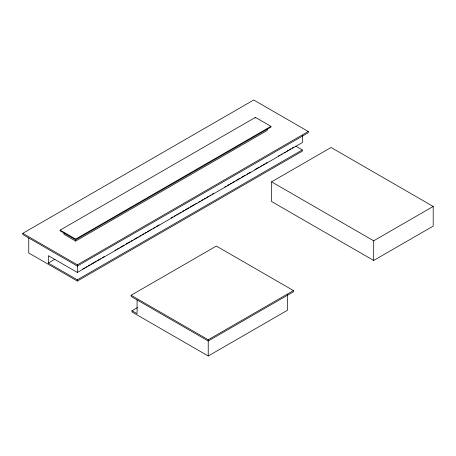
<?xml version="1.0" encoding="UTF-8"?>
<svg xmlns="http://www.w3.org/2000/svg" width="456" height="456" viewBox="0 0 456 456"><rect width="100%" height="100%" fill="white"/><g stroke="black" fill="none" stroke-linecap="round" stroke-linejoin="round"><path stroke-width="0.68" d="M22.8 233.335L253.73 100.006L308.279 131.499L308.279 132.73L77.349 266.053L22.8 234.561L22.8 233.335L77.349 264.828L308.279 131.499M60.141 230.126L255.411 117.391L270.938 126.352L270.938 127.093L75.667 239.827L60.141 230.861L60.141 230.126L75.667 239.092L270.938 126.352M63.971 232.925L63.971 234.304L75.667 241.059L267.108 130.53L267.108 129.156M302.322 135.535L302.322 142.563L77.349 272.449L48.33 255.696L48.33 263.066L54.954 259.242M82.718 268.994L84.559 267.934M85.785 267.227L87.01 266.515M88.242 265.808L90.083 264.748M91.308 264.035L95.6 261.556M96.832 260.849L100.514 258.723M102.355 257.663L104.196 256.597M114.963 250.384L116.189 249.671M117.414 248.965L119.255 247.904M120.481 247.192L124.163 245.071M125.998 244.006L129.681 241.885M130.906 241.173L132.137 240.466M133.973 239.406L138.271 236.926M139.496 236.219L140.722 235.507M141.947 234.8L143.788 233.74M145.014 233.027L146.239 232.321M147.47 231.614L149.311 230.554M150.537 229.841L151.762 229.134M152.988 228.427L154.829 227.362M156.055 226.655L159.121 224.888M171.142 217.945L172.978 216.885M174.203 216.178L175.429 215.471M176.654 214.765L178.495 213.699M179.721 212.992L180.946 212.285M182.172 211.578L184.007 210.518M185.233 209.811L188.909 207.685M190.135 206.978L194.421 204.505M195.647 203.798L196.872 203.091M198.713 202.031L199.939 201.318M201.164 200.611L203 199.551M204.225 198.844L205.451 198.138M206.676 197.431L208.517 196.371M209.743 195.658L210.968 194.951M212.194 194.245L213.419 193.538M224.785 186.971L226.016 186.265M227.242 185.558L229.083 184.498M230.308 183.785L231.534 183.078M232.76 182.371L234.601 181.311M235.826 180.599L240.118 178.125M241.344 177.412L245.026 175.292M246.867 174.226L250.543 172.106M254.836 169.626L259.128 167.147M260.353 166.44L261.584 165.733M262.81 165.021L264.645 163.96M265.876 163.254L267.102 162.547M278.496 155.963L279.722 155.257M280.947 154.55L282.167 153.843M284.008 152.783L285.228 152.076M286.453 151.369L288.289 150.309M289.514 149.602L290.74 148.895M291.965 148.189L293.801 147.128M48.33 263.066L77.349 279.819L302.322 149.933L302.322 151.158L77.349 281.044L28.756 252.994L28.756 238.072M271.548 181.841L331.067 147.482L433.2 206.448L433.2 226.108L373.686 260.467L271.548 201.501L271.548 181.841L373.686 240.808L433.2 206.448M131.123 295.26L216.343 246.058L293.442 290.575L293.442 291.8L208.227 341.002L131.123 296.491L131.123 295.26L208.227 339.771L293.442 290.575M287.485 294.553L287.485 310.234L208.227 355.993L131.978 311.972L131.978 310.741L137.507 307.549M295.636 146.068L302.322 149.933M131.978 310.741L137.079 313.688L137.079 299.928M373.686 240.808L373.686 260.467M255.411 117.391L255.411 118.127M208.227 339.771L208.227 355.993M77.349 264.828L77.349 272.449M77.349 279.819L77.349 281.044M75.667 239.092L75.667 241.059"/></g></svg>
